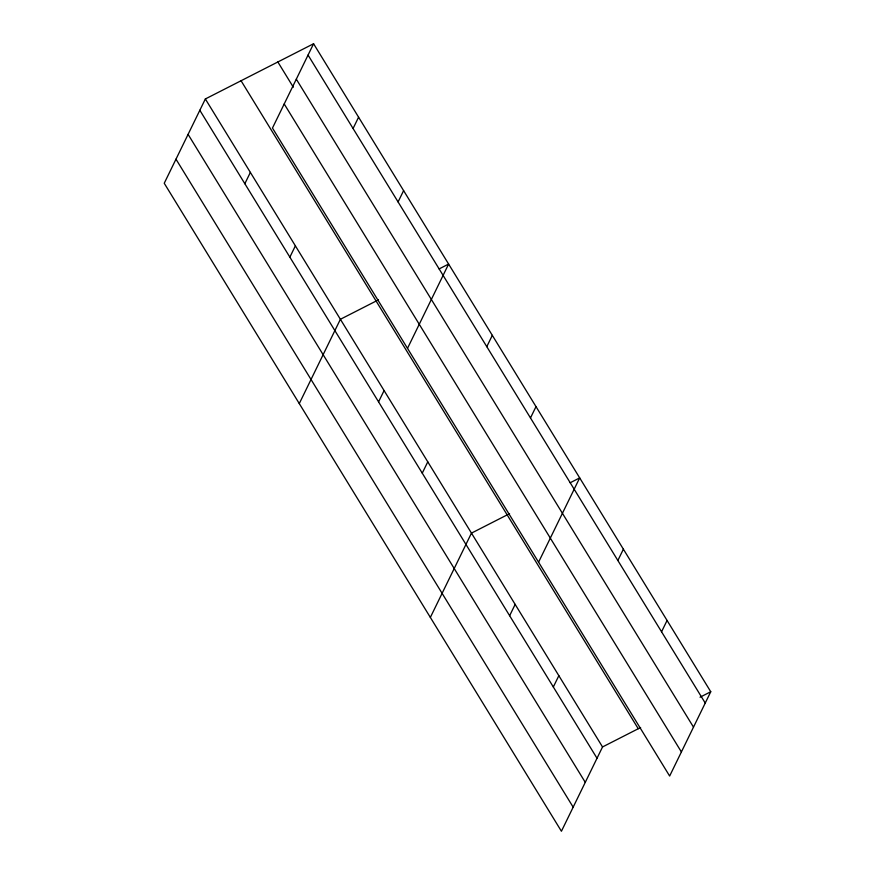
<?xml version="1.0" encoding="UTF-8"?>
<svg xmlns="http://www.w3.org/2000/svg" width="875" height="875" viewBox="0 0 875 875"><rect width="100%" height="100%" fill="white"/><g stroke="black" fill="none" stroke-linecap="round" stroke-linejoin="round"><path stroke-width="1.31" d="M313.578 43.75L272.464 128.045L669.648 776.038L710.763 691.742L313.578 43.75L205.352 98.963L164.237 183.258L561.422 831.25L602.536 746.955L640.631 727.519M244.847 183.717L250.37 172.397M289.866 257.152L295.378 245.842M353.073 128.505L358.586 117.184M299.283 403.572L340.397 319.277L378.481 299.852M398.081 201.939L403.605 190.63M378.569 401.866L384.092 390.556M407.498 348.37L448.623 264.064L439.097 268.931M422.264 473.145L427.777 461.836M486.795 346.664L492.308 335.344M430.358 617.411L471.472 533.116L509.556 513.68M530.48 417.944L536.003 406.623M509.644 615.705L515.156 604.395M538.573 562.198L579.688 477.903L570.172 482.759M553.328 686.984L558.852 675.675M617.859 560.503L623.383 549.183M661.555 631.783L667.067 620.462M700.055 697.211L710.763 691.742M308.055 55.07L705.25 703.062M296.308 79.155L693.503 727.147M277.856 61.972L293.333 87.216M284.211 103.961L681.395 751.953M241.062 80.741L638.258 728.733M205.352 98.963L602.536 746.955M199.828 110.272L597.023 758.264M188.081 134.356L585.277 782.348M175.984 159.173L573.169 807.166"/></g></svg>
